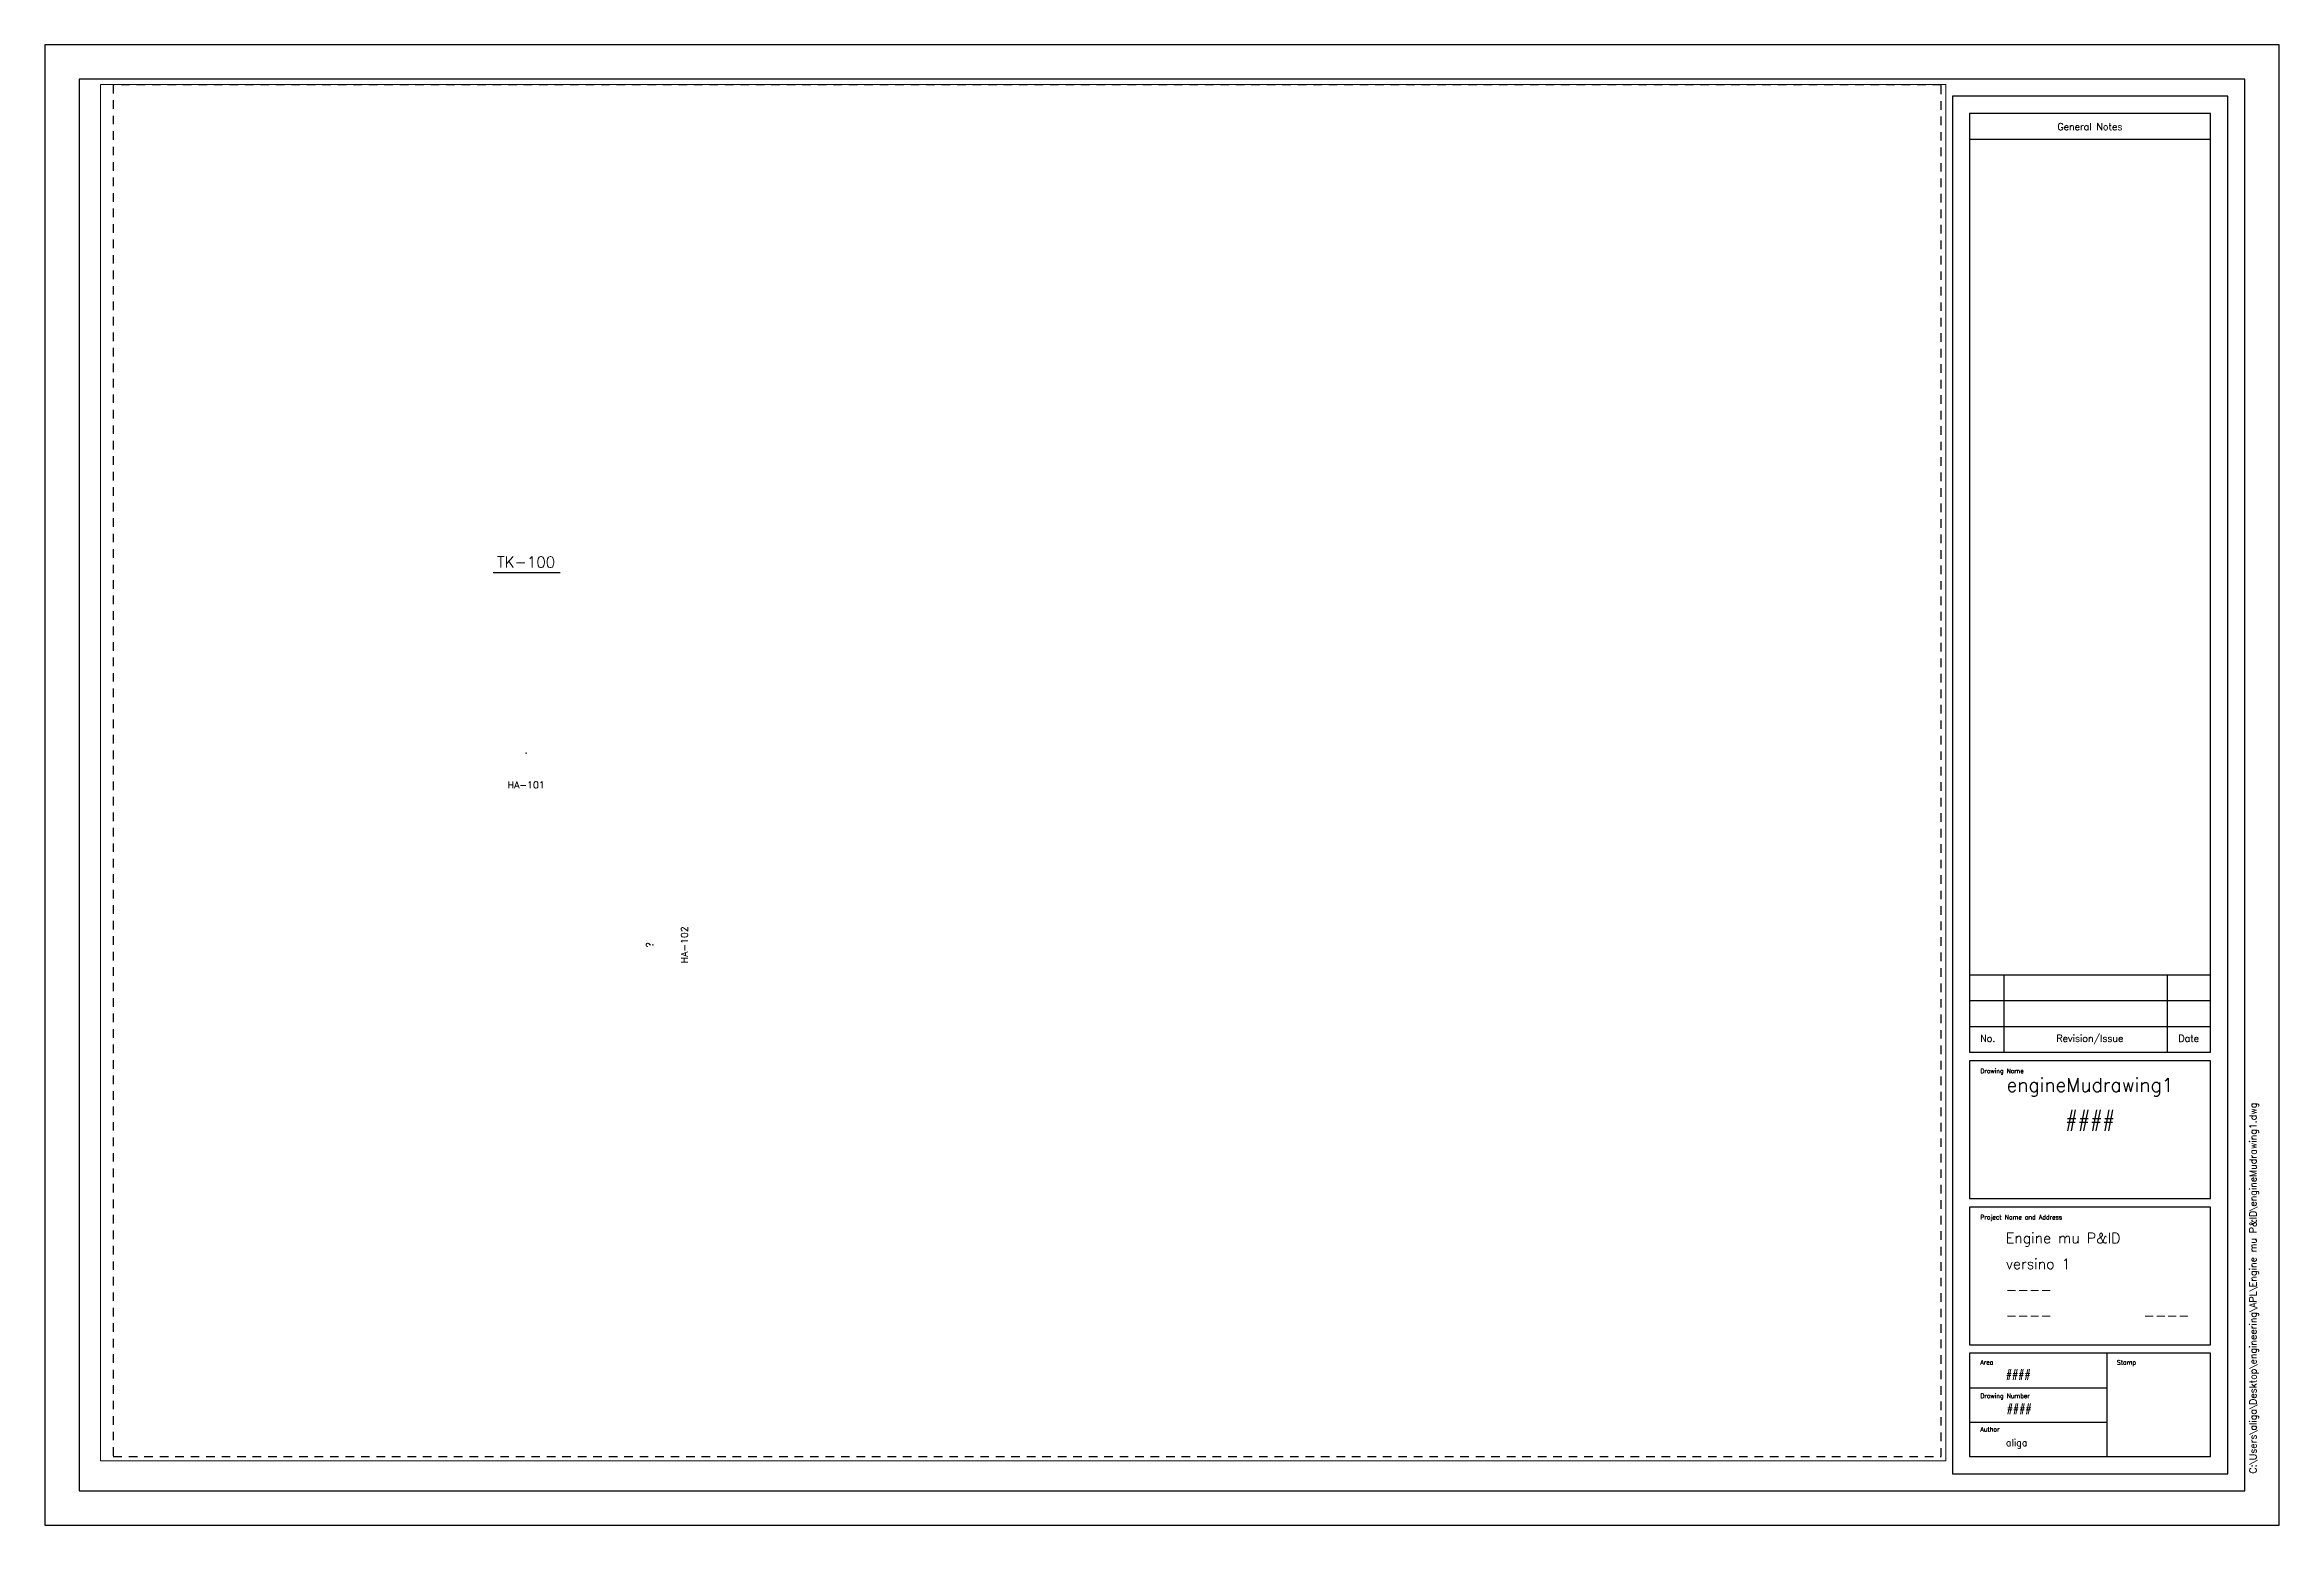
# Paper-space layout 'PID ANSI D Title Block' of a CAD drawing. Header units: inches. Extents: x 0 to 32.5, y 0 to 21.5.
# The model-space entities are those that its viewports show. They can reach past a viewport. Long polylines and large blocks are cut down to what shows.
import ezdxf
from ezdxf.enums import TextEntityAlignment as Align

# ---------------------------------------------------------------- set-up
doc = ezdxf.new("R2010")
doc.units = ezdxf.units.IN
doc.header["$MEASUREMENT"] = 0
doc.linetypes.add('HIDDEN2', pattern=[0.1875, 0.125, -0.0625])
doc.layers.add('no plot', color=41, linetype='HIDDEN2', plot=False)
doc.layers.add('Text', color=7, linetype='Continuous')
doc.layers.add('Title Block', color=7, linetype='Continuous')
doc.styles.add('Roman', font='romans')
doc.styles.get("Standard").update_dxf_attribs({"font": 'romans.shx', "height": 0.1})

# ---------------------------------------------------------------- blocks, each defined once
blk = doc.blocks.new('PID ANSI D titleblock')
for p, q in [((32.473, 21.518), (0, 21.518)), ((0, 21.518), (0, 0)), ((32.473, 0), (32.473, 21.518)), ((31.973, 21.018), (0.5, 21.018)), ((0.5, 21.018), (0.5, 0.5)), ((31.973, 0.5), (31.973, 21.018)), ((31.723, 20.768), (27.723, 20.768)), ((27.723, 20.768), (27.723, 0.75)), ((31.473, 20.518), (27.973, 20.518)), ((27.973, 20.518), (27.973, 6.875)), ((31.473, 6.875), (31.473, 20.518)), ((31.723, 0.75), (31.723, 20.768)), ((27.973, 20.143), (31.473, 20.143)), ((27.973, 8), (31.473, 8)), ((28.473, 6.875), (28.473, 8)), ((30.848, 6.875), (30.848, 8)), ((27.973, 7.625), (31.473, 7.625)), ((27.973, 7.25), (31.473, 7.25)), ((27.973, 6.875), (31.473, 6.875)), ((31.473, 6.75), (27.973, 6.75)), ((27.973, 6.75), (27.973, 4.75)), ((31.473, 4.75), (31.473, 6.75)), ((27.973, 4.75), (31.473, 4.75)), ((31.473, 4.625), (27.973, 4.625)), ((27.973, 4.625), (27.973, 2.625)), ((31.473, 2.625), (31.473, 4.625)), ((27.973, 2.625), (31.473, 2.625)), ((31.473, 2.5), (27.973, 2.5)), ((27.973, 2.5), (27.973, 1)), ((29.973, 1), (29.973, 2.5)), ((31.473, 1), (31.473, 2.5)), ((27.973, 2), (29.973, 2)), ((27.973, 1.5), (29.973, 1.5)), ((27.973, 1), (31.473, 1)), ((27.723, 0.75), (31.723, 0.75)), ((0.5, 0.5), (31.973, 0.5)), ((0, 0), (32.473, 0))]:
    blk.add_line(p, q)
at = {"style": 'Roman'}
for s, p in [('General Notes', (29.721, 20.326)), ('Revision/Issue', (29.721, 7.078)), ('No.', (28.237, 7.078)), ('Date', (31.157, 7.078))]:
    blk.add_text(s, height=0.1, dxfattribs=at).set_placement(p, align=Align.MIDDLE_CENTER)
for s, p in [('Drawing Name', (28.129, 6.571)), ('Project Name and Address', (28.129, 4.446)), ('Area', (28.129, 2.335)), ('Stamp', (30.113, 2.335)), ('Drawing Number', (28.129, 1.849)), ('Author', (28.129, 1.363))]:
    blk.add_text(s, height=0.065, dxfattribs=at).set_placement(p)
blk = doc.blocks.new('*U13')
at = {"color": 0, "linetype": 'ByBlock', "lineweight": -3}
blk.add_line((-0.479, -0.152), (0.496, -0.152), dxfattribs=at)
at = {"color": 0, "linetype": 'ByBlock', "lineweight": -2}
blk.add_attdef('#(Equipment.Tag)', text='', height=0.16, dxfattribs=at).set_placement((0, 0), align=Align.MIDDLE)
blk = doc.blocks.new('Valve Label_block')
at = {"color": 0, "linetype": 'ByBlock', "lineweight": -2}
blk.add_attdef('#(TargetObject.Size)', text='', height=0.1, dxfattribs=at).set_placement((0, 0.1875), align=Align.BOTTOM_CENTER)
blk.add_attdef('#(TargetObject.Tag)', text='', height=0.1, dxfattribs=at).set_placement((0, -0.1875), align=Align.TOP_CENTER)

msp = doc.modelspace()

# ---------------------------------------------------------------- linework, layer by layer
at = {"layer": 'no plot'}
msp.add_lwpolyline([(0, 0), (26.5625, 0), (26.5625, 19.9375), (0, 19.9375)], close=True, dxfattribs=at)

# ---------------------------------------------------------------- block references
at = {"layer": 'Text'}
for name, p, values in [('*U13', (6, 13), {'#(Equipment.Tag)': 'TK-100'}), ('Valve Label_block', (6, 10), {'#(TargetObject.Size)': '.', '#(TargetObject.Tag)': 'HA-101'})]:
    msp.add_blockref(name, p, dxfattribs=at).add_auto_attribs(values)
at = {"layer": 'Text', "rotation": 90}
msp.add_blockref('Valve Label_block', (8.0625, 7.4375), dxfattribs=at).add_auto_attribs({'#(TargetObject.Size)': '?', '#(TargetObject.Tag)': 'HA-102'})

psp = doc.layouts.new('PID ANSI D Title Block')

# ---------------------------------------------------------------- block references
at = {"layer": 'Title Block'}
psp.add_blockref('PID ANSI D titleblock', (0, 0), dxfattribs=at)

# ---------------------------------------------------------------- texts
for s, insert, char_height, attachment_point in [('engineMudrawing1', (29.723, 6.5), 0.2, 2), ('Engine mu P&ID', (28.5, 4.25), 0.15, 1), ('versino 1', (28.5, 3.875), 0.15, 1), ('----', (28.5, 3.5), 0.15, 1), ('----', (28.5, 3.125), 0.15, 1), ('----', (30.5, 3.125), 0.15, 1), ('####', (28.5, 2.25), 0.1, 1), ('####', (28.513, 1.75), 0.1, 1), ('aliga', (28.5, 1.25), 0.1, 1)]:
    psp.add_mtext(s, dxfattribs=dict(at, insert=insert, char_height=char_height, attachment_point=attachment_point))
at = {"layer": 'Title Block', "insert": (29.723, 6), "char_height": 0.2, "width": 3.30274, "attachment_point": 2}
psp.add_mtext('####', dxfattribs=at)
at = {"layer": 'Title Block', "insert": (32.041, 0.752), "char_height": 0.1, "attachment_point": 1, "rotation": 90}
psp.add_mtext('C:\\\\Users\\\\aliga\\\\Desktop\\\\engineering\\\\APL\\\\Engine mu P&ID\\\\engineMudrawing1.dwg', dxfattribs=at)

# ---------------------------------------------------------------- viewports
at = {"layer": '0', "color": 2}
psp.add_viewport(center=(14.219, 10.938), size=(26.812, 20), view_center_point=(13.2221, 9.9397), view_height=20, dxfattribs=at)

doc.saveas('drawing.dxf')
